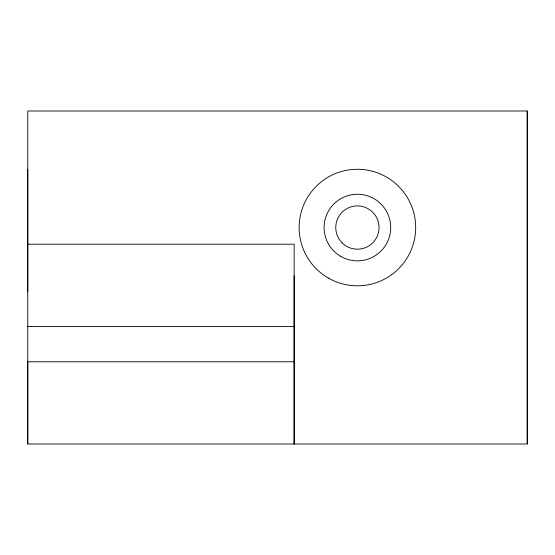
<?xml version="1.0" encoding="UTF-8"?>
<svg xmlns="http://www.w3.org/2000/svg" width="555" height="555" viewBox="0 0 555 555"><rect width="100%" height="100%" fill="white"/><g stroke="black" fill="none" stroke-linecap="round" stroke-linejoin="round"><path stroke-width="0.83" d="M27.75 444L27.75 111L527.25 111L527.25 444L27.75 444L27.75 361.77L294.15 361.77M27.75 291.902L27.75 169.275M27.75 244.2L294.15 244.2L294.15 444L294.15 275.835M27.75 326.43L294.15 326.43M527.25 111L527.25 444M340.756 256.389A33.3 33.3 0 0 0 390.706 227.55A33.3 33.3 0 0 0 340.756 198.711A33.3 33.3 0 0 0 340.756 256.389M342.102 242.854A21.645 21.645 0 0 0 378.316 233.149A21.645 21.645 0 0 0 351.808 206.64A21.645 21.645 0 0 0 342.102 242.854M328.269 278.013A58.275 58.275 0 0 0 415.681 227.55A58.275 58.275 0 0 0 328.269 177.08A58.275 58.275 0 0 0 328.269 278.013"/></g></svg>
